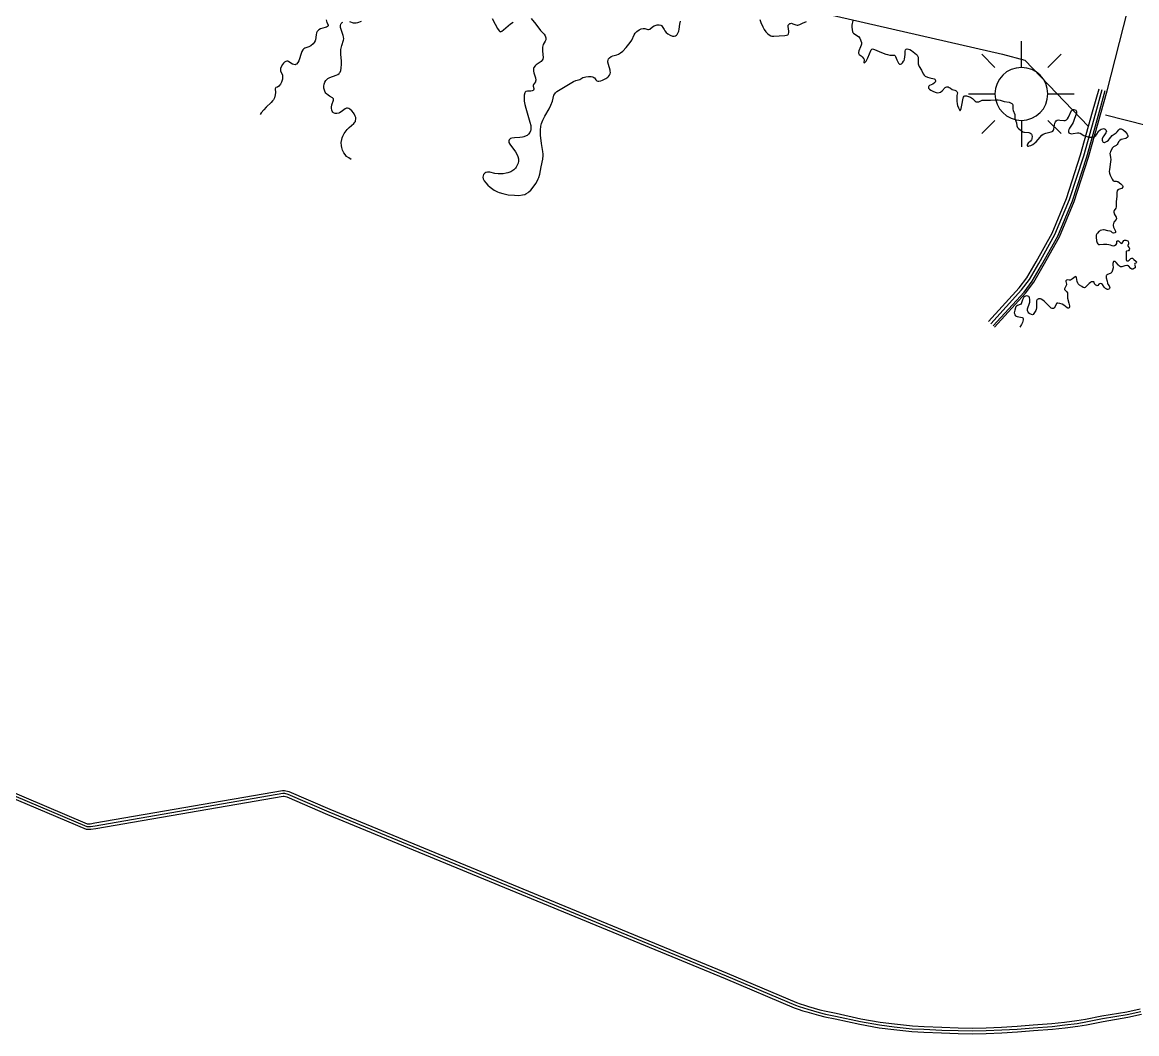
# Model space of a CAD drawing. Header units: metres. Extents: x 585772 to 587013, y 4140825 to 4141582.
# Drawn here: x 586042.76 to 586070.39, y 4140840.73 to 4140865.8 of the extents above; entities that cross this region are included whole.
import ezdxf

# ---------------------------------------------------------------- set-up
doc = ezdxf.new("R2010")
doc.units = ezdxf.units.M
doc.header["$MEASUREMENT"] = 0
for name, color, linetype, lineweight in [('BACK_OF_CURB', 5, 'Continuous', 30), ('BOTTOM_OF_CURB', 3, 'Continuous', 30), ('FOOT_PATH', 2, 'Continuous', 30), ('LIGHT_POLE', 5, 'Continuous', 30), ('PAINT_STRIPE', 4, 'Continuous', 30), ('TOP_OF_CURB', 1, 'Continuous', 30)]:
    doc.layers.add(name, color=color, linetype=linetype, lineweight=lineweight)
for name, color, linetype, lineweight, true_color in [('GUTTER_BOTTOM', 254, 'Continuous', 30, 0xffc7d6), ('PAVED_PARKING', 191, 'Continuous', 30, 0xbaa8ff), ('TREELINE', 80, 'Continuous', 30, 0x36ff17)]:
    doc.layers.add(name, color=color, linetype=linetype, lineweight=lineweight, true_color=true_color)

# ---------------------------------------------------------------- blocks, each defined once
blk = doc.blocks.new('SYM205')
at = {"color": 0, "linetype": 'ByBlock', "lineweight": -2}
for p, q in [((0, 0.25), (0, 0.5)), ((-0.25, 0.25), (-0.375, 0.375)), ((0.25, 0.25), (0.375, 0.375)), ((0.25, 0), (0.5, 0)), ((-0.25, -0.25), (-0.375, -0.375)), ((0, -0.25), (0, -0.5)), ((0.25, -0.25), (0.375, -0.375))]:
    blk.add_line(p, q, dxfattribs=at)
at = {"color": 0, "linetype": 'ByBlock', "lineweight": -2, "flags": 128}
blk.add_lwpolyline([(-0.5, 0), (-0.25, 0, 1), (0.25, 0, 1), (-0.25, 0)], format="xyb", dxfattribs=at)
blk = doc.blocks.new('SYM205_1')
at = {"layer": 'LIGHT_POLE', "xscale": 26.246667, "yscale": 26.246667, "zscale": 26.246667}
blk.add_blockref('SYM205', (0, 0), dxfattribs=at)
blk = doc.blocks.new('SYM003')
at = {"layer": 'LIGHT_POLE', "xscale": 0.5, "yscale": 0.5, "zscale": 0.5}
blk.add_blockref('SYM205_1', (0, 0), dxfattribs=at)

msp = doc.modelspace()

# ---------------------------------------------------------------- linework, layer by layer
at = {"layer": 'BACK_OF_CURB'}
for points in [[(586066.712574, 4140858.386273, -18.408356), (586067.473603, 4140859.219772, -18.430468), (586067.664805, 4140859.47227, -18.434048), (586067.893152, 4140859.866147, -18.438889), (586068.291164, 4140860.574925, -18.454532), (586068.649086, 4140861.435086, -18.47045), (586068.998738, 4140862.518787, -18.502603), (586069.296108, 4140863.581108, -18.560792), (586069.457393, 4140864.157225, -18.624882)], [(586040.162688, 4140847.57294, -18.021893), (586044.344832, 4140845.797555, -18.029), (586044.458629, 4140845.797555, -18.029), (586044.581041, 4140845.817966, -18.03), (586049.227169, 4140846.620351, -18.055), (586049.250135, 4140846.620351, -18.055), (586049.323415, 4140846.603689, -18.056), (586050.330857, 4140846.165872, -18.059435), (586060.184045, 4140842.10055, -18.071664), (586061.900953, 4140841.373065, -18.075), (586061.998367, 4140841.338955, -18.076), (586062.11092, 4140841.301517, -18.075), (586062.212894, 4140841.270602, -18.076), (586062.500818, 4140841.187457, -18.076), (586062.659215, 4140841.149206, -18.077905), (586062.910804, 4140841.098866, -18.083314), (586063.524564, 4140840.964496, -18.092), (586064.005197, 4140840.880464, -18.097), (586064.368672, 4140840.833844, -18.105), (586064.817653, 4140840.782375, -18.111119), (586065.112126, 4140840.773023, -18.113296), (586065.551688, 4140840.749221, -18.11502), (586065.959087, 4140840.739958, -18.11532), (586066.312737, 4140840.730647, -18.119386), (586066.65803, 4140840.739983, -18.126), (586067.047375, 4140840.753895, -18.136), (586067.432975, 4140840.777134, -18.147), (586067.829799, 4140840.809448, -18.156), (586068.302267, 4140840.841887, -18.164), (586068.619198, 4140840.879189, -18.166), (586068.927119, 4140840.91653, -18.171), (586069.144508, 4140840.954353, -18.176), (586069.553965, 4140841.037202, -18.181512), (586070.168242, 4140841.1385, -18.186), (586070.507233, 4140841.213865, -18.187)]]:
    msp.add_polyline3d(points, dxfattribs=at)
at = {"layer": 'BOTTOM_OF_CURB'}
for points in [[(586066.830731, 4140858.27839, -18.546), (586067.596719, 4140859.117319, -18.564), (586067.798295, 4140859.383518, -18.569), (586068.032123, 4140859.786849, -18.578), (586068.435275, 4140860.504779, -18.596261), (586068.799336, 4140861.379694, -18.621513), (586069.15197, 4140862.47264, -18.652976), (586069.450185, 4140863.537975, -18.680707), (586069.611469, 4140864.114091, -18.693)], [(586040.216554, 4140847.702166, -18.171893), (586044.373318, 4140845.937555, -18.179), (586044.447037, 4140845.937555, -18.179), (586044.557615, 4140845.955993, -18.18), (586049.215169, 4140846.760351, -18.205), (586049.265851, 4140846.760351, -18.205), (586049.367214, 4140846.737303, -18.206), (586050.38546, 4140846.294791, -18.209435), (586060.238054, 4140842.229715, -18.221664), (586061.951449, 4140841.503718, -18.225), (586062.043598, 4140841.471452, -18.226), (586062.15333, 4140841.434952, -18.225), (586062.252625, 4140841.404849, -18.226), (586062.536688, 4140841.322819, -18.226), (586062.689392, 4140841.285943, -18.227905), (586062.939511, 4140841.235897, -18.233314), (586063.551602, 4140841.101892, -18.242), (586064.026169, 4140841.018921, -18.247), (586064.38555, 4140840.972826, -18.255), (586064.827865, 4140840.922121, -18.261119), (586065.118134, 4140840.912902, -18.263296), (586065.557065, 4140840.889135, -18.26502), (586065.962521, 4140840.879916, -18.26532), (586066.312687, 4140840.870697, -18.269386), (586066.653638, 4140840.879916, -18.276), (586067.040663, 4140840.893744, -18.286), (586067.423082, 4140840.916792, -18.297), (586067.819322, 4140840.949058, -18.306), (586068.289282, 4140840.981325, -18.314), (586068.602588, 4140841.018201, -18.316), (586068.90668, 4140841.055077, -18.321), (586069.118622, 4140841.091953, -18.326), (586069.528685, 4140841.174924, -18.331512), (586070.14164, 4140841.276004, -18.336), (586070.473376, 4140841.349756, -18.337)]]:
    msp.add_polyline3d(points, dxfattribs=at)
at = {"layer": 'FOOT_PATH'}
msp.add_polyline3d([(585968.897115, 4140888.284513, -18.532487), (585971.124943, 4140889.345755, -18.616), (585975.640939, 4140888.462916, -18.609), (585980.188185, 4140887.422181, -18.614), (585984.310418, 4140885.354576, -18.567), (585988.050227, 4140883.091203, -18.532157), (585990.105988, 4140882.398765, -18.516036), (585995.128522, 4140881.16743, -18.487335), (585997.625551, 4140880.480791, -18.476026), (585999.947436, 4140879.828232, -18.467283), (586003.501191, 4140878.89497, -18.451), (586023.739526, 4140873.645659, -18.405), (586036.712873, 4140870.287881, -18.472), (586040.807258, 4140869.566072, -18.486741), (586045.450897, 4140868.41491, -18.501), (586049.617106, 4140867.542588, -18.516719), (586056.55604, 4140867.47376, -18.541003), (586057.748829, 4140867.157354, -18.542535), (586067.06408, 4140865.017896, -18.552088), (586067.612595, 4140864.862016, -18.552204), (586069.194188, 4140863.217009, -18.540849)], dxfattribs=at)
at = {"layer": 'GUTTER_BOTTOM', "extrusion": (0.1155026804983741, 0.4474006107019116, 0.8868437429114822), "elevation": 1920303.203735, "flags": 128}
msp.add_lwpolyline([(467621.901121, -3685652.984788), (467611.210311, -3685653.15481), (467598.778432, -3685653.161011)], dxfattribs=at)
at = {"layer": 'PAINT_STRIPE', "extrusion": (-0.2463537444259758, -0.9691799794699685, 1.375675785e-06), "elevation": -4157622.44818, "flags": 128}
msp.add_lwpolyline([(-452095.384691, -13.026459), (-452102.839817, -12.993691), (-452110.294944, -12.961459)], dxfattribs=at)
at = {"layer": 'PAVED_PARKING'}
msp.add_polyline3d([(586066.863159, 4140858.248781, -18.556), (586067.630508, 4140859.089201, -18.568), (586067.834931, 4140859.359159, -18.573), (586068.070263, 4140859.765086, -18.581), (586068.474826, 4140860.485527, -18.601), (586068.840572, 4140861.364492, -18.62372), (586069.194025, 4140862.459975, -18.647072), (586069.653755, 4140864.102253, -18.678672), (586070.162656, 4140866.083221, -18.716)], dxfattribs=at)
at = {"layer": 'TOP_OF_CURB'}
for points in [[(586066.771653, 4140858.332331, -18.408421), (586067.535161, 4140859.168545, -18.43106), (586067.73155, 4140859.427894, -18.434048), (586067.962637, 4140859.826498, -18.439146), (586068.363219, 4140860.539852, -18.452878), (586068.724211, 4140861.40739, -18.470292), (586069.075354, 4140862.495713, -18.502663), (586069.373147, 4140863.559541, -18.561154), (586069.534431, 4140864.135658, -18.625851)], [(586040.189621, 4140847.637553, -18.021893), (586044.359075, 4140845.867555, -18.029), (586044.452833, 4140845.867555, -18.029), (586044.569328, 4140845.886979, -18.03), (586049.221169, 4140846.690351, -18.055), (586049.257993, 4140846.690351, -18.055), (586049.345315, 4140846.670496, -18.056), (586050.358159, 4140846.230331, -18.059435), (586060.21105, 4140842.165133, -18.071664), (586061.926201, 4140841.438392, -18.075), (586062.020983, 4140841.405203, -18.076), (586062.132125, 4140841.368235, -18.075), (586062.23276, 4140841.337726, -18.076), (586062.518753, 4140841.255138, -18.076), (586062.674304, 4140841.217574, -18.077905), (586062.925158, 4140841.167381, -18.083314), (586063.538083, 4140841.033194, -18.092), (586064.015683, 4140840.949693, -18.097), (586064.377111, 4140840.903335, -18.105), (586064.822759, 4140840.852248, -18.111119), (586065.11513, 4140840.842963, -18.113296), (586065.554377, 4140840.819178, -18.11502), (586065.960804, 4140840.809937, -18.11532), (586066.312712, 4140840.800672, -18.119386), (586066.655834, 4140840.80995, -18.126), (586067.044019, 4140840.823819, -18.136), (586067.428028, 4140840.846963, -18.147), (586067.82456, 4140840.879253, -18.156), (586068.295774, 4140840.911606, -18.164), (586068.610893, 4140840.948695, -18.166), (586068.916899, 4140840.985803, -18.171), (586069.131565, 4140841.023153, -18.176), (586069.541325, 4140841.106063, -18.181512), (586070.154941, 4140841.207252, -18.186), (586070.490305, 4140841.28181, -18.187)]]:
    msp.add_polyline3d(points, dxfattribs=at)
at = {"layer": 'TREELINE'}
for points in [[(586050.291736, 4140865.867419, -18.456), (586050.313603, 4140865.80307, -18.455), (586050.344511, 4140865.744407, -18.455), (586050.347478, 4140865.726262, -18.455), (586050.344424, 4140865.718402, -18.455), (586050.330343, 4140865.702265, -18.455), (586050.306533, 4140865.686745, -18.455), (586050.274077, 4140865.673246, -18.455), (586050.154017, 4140865.64008, -18.454), (586050.11508, 4140865.619923, -18.454), (586050.08703, 4140865.593795, -18.454), (586050.075743, 4140865.577989, -18.452), (586050.058334, 4140865.540893, -18.452), (586050.04732, 4140865.496565, -18.449), (586050.026963, 4140865.370896, -18.445), (586050.019613, 4140865.347052, -18.445), (586049.998207, 4140865.303912, -18.444), (586049.969277, 4140865.267192, -18.443), (586049.916478, 4140865.224555, -18.442), (586049.862718, 4140865.197621, -18.441), (586049.769939, 4140865.161552, -18.44), (586049.739942, 4140865.143603, -18.44), (586049.715503, 4140865.119361, -18.438), (586049.693412, 4140865.081572, -18.437), (586049.682856, 4140865.055808, -18.436), (586049.619068, 4140864.852596, -18.428), (586049.595964, 4140864.806405, -18.426), (586049.563168, 4140864.77004, -18.424), (586049.537884, 4140864.756601, -18.423), (586049.524439, 4140864.753407, -18.423), (586049.496313, 4140864.754541, -18.423), (586049.462806, 4140864.767727, -18.425), (586049.366382, 4140864.827956, -18.428), (586049.341911, 4140864.836841, -18.428), (586049.317136, 4140864.838668, -18.428), (586049.291097, 4140864.831769, -18.428), (586049.262833, 4140864.814473, -18.426), (586049.235331, 4140864.789253, -18.424), (586049.208346, 4140864.75673, -18.422), (586049.175609, 4140864.699659, -18.418), (586049.163462, 4140864.65969, -18.417), (586049.161453, 4140864.640057, -18.416), (586049.166166, 4140864.602377, -18.415), (586049.20869, 4140864.490074, -18.41), (586049.215983, 4140864.447968, -18.408), (586049.211939, 4140864.396584, -18.405), (586049.2056, 4140864.37008, -18.405), (586049.186405, 4140864.31826, -18.403), (586049.161343, 4140864.271777, -18.401), (586049.121476, 4140864.222923, -18.4), (586049.086887, 4140864.199937, -18.4), (586049.044968, 4140864.184432, -18.399), (586049.034798, 4140864.173513, -18.399), (586049.033313, 4140864.154997, -18.398), (586049.038705, 4140864.067878, -18.395), (586049.032916, 4140864.004234, -18.393), (586049.011782, 4140863.931794, -18.391), (586048.985327, 4140863.881657, -18.389), (586048.967526, 4140863.85672, -18.388), (586048.930563, 4140863.815454, -18.387), (586048.806445, 4140863.696954, -18.384), (586048.748117, 4140863.63538, -18.382), (586048.687117, 4140863.561111, -18.38), (586048.656092, 4140863.51826, -18.379)], [(586055.374814, 4140865.900162, -18.522), (586055.49439, 4140865.761482, -18.519), (586055.6115, 4140865.60439, -18.514), (586055.667359, 4140865.546884, -18.513), (586055.6955, 4140865.511479, -18.512), (586055.721123, 4140865.46689, -18.511), (586055.730961, 4140865.443199, -18.51), (586055.737703, 4140865.419743, -18.509), (586055.74069, 4140865.382903, -18.507), (586055.738567, 4140865.365706, -18.506), (586055.72805, 4140865.333903, -18.505), (586055.674823, 4140865.250944, -18.5), (586055.663546, 4140865.217297, -18.497), (586055.658934, 4140865.18944, -18.496), (586055.65747, 4140865.090092, -18.491), (586055.674716, 4140864.93479, -18.484), (586055.668567, 4140864.891682, -18.482), (586055.652707, 4140864.863766, -18.48), (586055.625424, 4140864.835731, -18.479), (586055.503295, 4140864.748729, -18.475), (586055.475624, 4140864.725901, -18.474), (586055.445051, 4140864.687381, -18.473), (586055.434452, 4140864.656954, -18.472), (586055.432572, 4140864.637683, -18.471), (586055.43635, 4140864.595442, -18.469), (586055.447205, 4140864.550513, -18.467), (586055.487287, 4140864.42478, -18.461), (586055.493956, 4140864.373541, -18.46), (586055.48821, 4140864.343234, -18.458), (586055.481617, 4140864.329103, -18.458), (586055.434977, 4140864.265777, -18.456), (586055.424148, 4140864.242395, -18.455), (586055.424883, 4140864.219328, -18.455), (586055.445738, 4140864.164051, -18.453), (586055.445634, 4140864.143586, -18.452), (586055.435183, 4140864.125146, -18.452), (586055.426388, 4140864.117187, -18.449), (586055.402393, 4140864.104813, -18.449), (586055.370839, 4140864.098532, -18.45), (586055.28724, 4140864.097901, -18.451), (586055.248732, 4140864.086704, -18.451), (586055.228269, 4140864.068504, -18.451), (586055.220205, 4140864.055196, -18.451), (586055.204633, 4140864.000149, -18.45), (586055.200759, 4140863.953728, -18.449), (586055.201459, 4140863.902217, -18.447), (586055.206192, 4140863.847917, -18.445), (586055.218732, 4140863.770416, -18.443), (586055.242534, 4140863.67211, -18.439), (586055.345923, 4140863.331156, -18.429), (586055.365124, 4140863.246953, -18.428), (586055.372015, 4140863.174835, -18.426), (586055.36736, 4140863.131613, -18.425), (586055.361707, 4140863.11099, -18.425), (586055.342865, 4140863.071015, -18.423), (586055.313586, 4140863.033506, -18.423), (586055.274054, 4140863.000814, -18.422), (586055.250512, 4140862.987032, -18.422), (586055.196014, 4140862.966113, -18.421), (586055.16521, 4140862.959434, -18.421), (586055.09875, 4140862.951885, -18.42), (586054.963406, 4140862.943552, -18.419), (586054.898082, 4140862.931747, -18.419), (586054.868367, 4140862.920782, -18.418), (586054.844586, 4140862.906296, -18.417), (586054.827872, 4140862.888032, -18.417), (586054.819352, 4140862.865732, -18.416), (586054.82016, 4140862.83914, -18.415), (586054.824414, 4140862.824154, -18.415), (586054.847324, 4140862.78007, -18.414), (586054.988903, 4140862.592869, -18.409), (586055.024225, 4140862.535343, -18.408), (586055.048802, 4140862.477116, -18.408), (586055.061069, 4140862.42067, -18.407), (586055.061798, 4140862.365334, -18.406), (586055.051764, 4140862.310437, -18.405), (586055.033996, 4140862.261221, -18.403), (586055.007649, 4140862.213548, -18.401), (586054.991105, 4140862.190831, -18.4), (586054.95097, 4140862.148721, -18.397), (586054.901033, 4140862.112483, -18.395), (586054.872236, 4140862.097107, -18.394), (586054.799771, 4140862.070338, -18.391), (586054.760419, 4140862.060681, -18.39), (586054.678992, 4140862.048436, -18.387), (586054.638323, 4140862.045692, -18.386), (586054.560593, 4140862.046576, -18.383), (586054.472763, 4140862.059436, -18.381), (586054.349005, 4140862.091245, -18.379), (586054.295236, 4140862.092402, -18.378), (586054.253303, 4140862.079176, -18.376), (586054.227737, 4140862.0632, -18.375), (586054.197633, 4140862.0291, -18.373), (586054.185782, 4140861.999962, -18.371), (586054.182682, 4140861.965983, -18.37), (586054.190197, 4140861.927404, -18.368), (586054.213952, 4140861.877258, -18.368), (586054.252146, 4140861.82368, -18.367), (586054.302231, 4140861.769171, -18.367), (586054.361658, 4140861.716231, -18.367), (586054.46274, 4140861.64523, -18.368), (586054.54166, 4140861.603735, -18.369), (586054.585385, 4140861.585426, -18.37), (586054.673261, 4140861.556836, -18.372), (586054.803121, 4140861.530234, -18.374), (586054.964216, 4140861.51463, -18.378), (586055.071021, 4140861.513098, -18.38), (586055.165233, 4140861.523573, -18.383), (586055.221043, 4140861.539203, -18.385), (586055.246849, 4140861.550057, -18.386), (586055.299352, 4140861.581631, -18.387), (586055.323322, 4140861.600688, -18.388), (586055.367322, 4140861.643649, -18.39), (586055.425334, 4140861.715122, -18.393), (586055.492122, 4140861.811397, -18.395), (586055.53389, 4140861.883937, -18.397), (586055.551459, 4140861.921485, -18.399), (586055.566512, 4140861.960443, -18.4), (586055.589378, 4140862.043405, -18.402), (586055.624133, 4140862.223968, -18.406), (586055.664174, 4140862.410225, -18.409), (586055.674895, 4140862.498473, -18.41), (586055.675311, 4140862.534327, -18.411), (586055.669495, 4140862.603346, -18.412), (586055.634144, 4140862.803303, -18.415), (586055.610414, 4140863.009053, -18.418), (586055.605365, 4140863.128474, -18.421), (586055.615984, 4140863.226889, -18.423), (586055.634862, 4140863.298812, -18.423), (586055.668187, 4140863.381527, -18.423), (586055.716015, 4140863.474617, -18.423), (586055.822273, 4140863.662286, -18.424), (586055.865931, 4140863.748089, -18.425), (586055.903135, 4140863.847515, -18.427), (586055.942889, 4140863.994145, -18.428), (586055.96298, 4140864.034112, -18.428), (586055.977498, 4140864.053464, -18.428), (586056.012435, 4140864.087341, -18.43), (586056.053273, 4140864.116576, -18.433), (586056.426288, 4140864.335289, -18.452), (586056.482301, 4140864.359643, -18.455), (586056.583709, 4140864.388919, -18.46), (586056.661622, 4140864.432188, -18.465), (586056.70332, 4140864.44763, -18.468), (586056.732729, 4140864.453883, -18.469), (586056.797844, 4140864.459842, -18.471), (586056.860569, 4140864.457734, -18.473), (586056.903498, 4140864.449909, -18.473), (586056.928846, 4140864.43944, -18.473), (586056.946529, 4140864.426366, -18.473), (586056.984154, 4140864.37859, -18.471), (586057.005843, 4140864.356999, -18.471), (586057.028999, 4140864.344941, -18.471), (586057.053433, 4140864.34147, -18.471), (586057.103543, 4140864.350278, -18.473), (586057.148733, 4140864.367156, -18.476), (586057.226983, 4140864.407492, -18.481), (586057.274906, 4140864.440993, -18.484), (586057.294655, 4140864.458834, -18.485), (586057.319917, 4140864.490927, -18.487), (586057.334469, 4140864.523987, -18.488), (586057.340202, 4140864.557971, -18.49), (586057.339005, 4140864.592837, -18.491), (586057.334299, 4140864.621334, -18.492), (586057.293452, 4140864.758869, -18.497), (586057.281159, 4140864.815355, -18.499), (586057.27992, 4140864.851139, -18.5), (586057.282285, 4140864.868059, -18.5), (586057.294393, 4140864.899288, -18.501), (586057.316262, 4140864.926478, -18.502), (586057.363581, 4140864.958833, -18.504), (586057.40217, 4140864.974232, -18.505), (586057.501454, 4140865.000019, -18.507), (586057.546355, 4140865.017253, -18.509), (586057.594354, 4140865.044595, -18.511), (586057.651464, 4140865.090343, -18.513), (586057.735779, 4140865.1766, -18.518), (586057.834013, 4140865.299447, -18.524), (586057.871758, 4140865.359022, -18.526), (586057.931435, 4140865.49368, -18.53), (586057.957219, 4140865.534895, -18.531), (586058.000339, 4140865.579734, -18.533), (586058.051889, 4140865.615882, -18.535), (586058.104916, 4140865.639498, -18.537), (586058.154775, 4140865.649466, -18.539), (586058.199128, 4140865.647386, -18.541), (586058.269519, 4140865.625113, -18.544), (586058.289643, 4140865.624425, -18.545), (586058.315726, 4140865.637102, -18.546), (586058.38165, 4140865.689253, -18.55), (586058.425509, 4140865.715763, -18.552), (586058.475855, 4140865.733909, -18.555), (586058.50225, 4140865.738584, -18.556), (586058.552782, 4140865.739201, -18.558), (586058.591114, 4140865.729794, -18.56), (586058.605165, 4140865.72253, -18.56), (586058.627979, 4140865.70296, -18.561), (586058.645317, 4140865.677414, -18.562), (586058.671679, 4140865.622468, -18.563), (586058.691254, 4140865.591122, -18.564), (586058.723332, 4140865.555391, -18.565), (586058.769408, 4140865.517753, -18.567), (586058.820262, 4140865.485791, -18.569), (586058.879632, 4140865.461157, -18.572), (586058.910914, 4140865.456801, -18.573), (586058.925487, 4140865.457801, -18.574), (586058.952784, 4140865.466523, -18.575), (586058.979694, 4140865.486294, -18.576), (586058.992996, 4140865.50101, -18.576), (586059.016639, 4140865.537413, -18.576), (586059.035235, 4140865.580652, -18.575), (586059.04832, 4140865.631904, -18.574), (586059.062979, 4140865.754072, -18.573), (586059.075752, 4140865.829577, -18.571)], [(586054.414356, 4140865.894658, -18.506), (586054.481688, 4140865.758711, -18.505), (586054.543768, 4140865.649374, -18.506), (586054.579967, 4140865.595437, -18.506), (586054.597021, 4140865.577329, -18.506), (586054.604794, 4140865.572319, -18.506), (586054.620283, 4140865.569672, -18.505), (586054.647733, 4140865.581981, -18.506), (586054.693421, 4140865.616811, -18.507), (586054.80574, 4140865.714671, -18.51), (586054.86732, 4140865.763814, -18.512), (586054.933941, 4140865.805367, -18.514)], [(586061.044424, 4140865.870296, -18.549), (586061.073547, 4140865.797364, -18.544), (586061.122337, 4140865.688967, -18.54), (586061.157462, 4140865.623285, -18.537), (586061.196569, 4140865.565371, -18.535), (586061.234281, 4140865.523572, -18.534), (586061.275659, 4140865.490773, -18.533), (586061.320204, 4140865.46873, -18.533), (586061.343507, 4140865.462291, -18.533), (586061.391892, 4140865.458494, -18.533), (586061.521355, 4140865.472599, -18.536), (586061.664193, 4140865.476328, -18.539), (586061.709572, 4140865.48227, -18.54), (586061.736176, 4140865.493185, -18.54), (586061.746023, 4140865.500626, -18.541), (586061.759627, 4140865.51928, -18.542), (586061.76681, 4140865.547863, -18.543), (586061.765713, 4140865.587561, -18.544), (586061.746889, 4140865.69954, -18.545), (586061.751618, 4140865.730746, -18.545), (586061.771816, 4140865.760454, -18.546), (586061.793192, 4140865.773887, -18.547), (586061.805858, 4140865.777825, -18.547), (586061.834494, 4140865.778701, -18.548), (586061.86663, 4140865.769695, -18.548), (586061.936613, 4140865.741769, -18.549), (586061.972024, 4140865.73478, -18.549), (586061.989338, 4140865.735428, -18.549), (586062.039894, 4140865.751082, -18.55), (586062.106419, 4140865.784527, -18.551), (586062.201566, 4140865.825307, -18.552)], [(586050.918387, 4140862.404954, -18.264), (586050.854449, 4140862.44175, -18.259), (586050.802781, 4140862.481292, -18.255), (586050.761937, 4140862.523187, -18.254), (586050.730468, 4140862.567042, -18.253), (586050.697674, 4140862.635644, -18.254), (586050.67944, 4140862.699647, -18.257), (586050.67268, 4140862.740543, -18.259), (586050.670008, 4140862.822238, -18.265), (586050.681571, 4140862.902068, -18.273), (586050.692605, 4140862.940631, -18.277), (586050.707034, 4140862.977974, -18.282), (586050.744669, 4140863.048529, -18.293), (586050.767079, 4140863.081549, -18.298), (586050.817098, 4140863.142597, -18.309), (586050.867898, 4140863.193259, -18.32), (586050.978189, 4140863.292415, -18.335707), (586051.008543, 4140863.32886, -18.339), (586051.01891, 4140863.347172, -18.343), (586051.02606, 4140863.365649, -18.346), (586051.03167, 4140863.403173, -18.351), (586051.027285, 4140863.441579, -18.356), (586051.014815, 4140863.481015, -18.36), (586050.988596, 4140863.53458, -18.365), (586050.972187, 4140863.560621, -18.367), (586050.934404, 4140863.608173, -18.37), (586050.884867, 4140863.650583, -18.372), (586050.855276, 4140863.665989, -18.371), (586050.825531, 4140863.673546, -18.369), (586050.79625, 4140863.672117, -18.366), (586050.766287, 4140863.659636, -18.361), (586050.669574, 4140863.580501, -18.338), (586050.628509, 4140863.558265, -18.33), (586050.60499, 4140863.550582, -18.326), (586050.557664, 4140863.543283, -18.32), (586050.514343, 4140863.545643, -18.318), (586050.480134, 4140863.556353, -18.318), (586050.456519, 4140863.574317, -18.32), (586050.441352, 4140863.598646, -18.321), (586050.432328, 4140863.628463, -18.324), (586050.427035, 4140863.677554, -18.33), (586050.427869, 4140863.704358, -18.333), (586050.437816, 4140863.760226, -18.34), (586050.477764, 4140863.871354, -18.355), (586050.48015, 4140863.885714, -18.357), (586050.476653, 4140863.909074, -18.359), (586050.471263, 4140863.918456, -18.359), (586050.454848, 4140863.93379, -18.359), (586050.37915, 4140863.970782, -18.358), (586050.340604, 4140863.993948, -18.36), (586050.303162, 4140864.027905, -18.362), (586050.286134, 4140864.048836, -18.364), (586050.270988, 4140864.072102, -18.367), (586050.249943, 4140864.120082, -18.372), (586050.239962, 4140864.169043, -18.377), (586050.23965, 4140864.222709, -18.383), (586050.248011, 4140864.273196, -18.387), (586050.262506, 4140864.317484, -18.39), (586050.285048, 4140864.359714, -18.392), (586050.316887, 4140864.396944, -18.396), (586050.336684, 4140864.412764, -18.397), (586050.383746, 4140864.438034, -18.4), (586050.540515, 4140864.491194, -18.406), (586050.581796, 4140864.512273, -18.407), (586050.614404, 4140864.538645, -18.409), (586050.627686, 4140864.554184, -18.41), (586050.639075, 4140864.571487, -18.411), (586050.656542, 4140864.611977, -18.413), (586050.668684, 4140864.668355, -18.416), (586050.674176, 4140864.768288, -18.421), (586050.671438, 4140864.840993, -18.423), (586050.658023, 4140865.012842, -18.428), (586050.657326, 4140865.092753, -18.43), (586050.660575, 4140865.129681, -18.431), (586050.666066, 4140865.164386, -18.432), (586050.681775, 4140865.22713, -18.434), (586050.727214, 4140865.358336, -18.44), (586050.732041, 4140865.397917, -18.441), (586050.726511, 4140865.447784, -18.443), (586050.718998, 4140865.477874, -18.444), (586050.650334, 4140865.678804, -18.447), (586050.646608, 4140865.727634, -18.448), (586050.654974, 4140865.757056, -18.448), (586050.664319, 4140865.772517, -18.448), (586050.692086, 4140865.799946, -18.447), (586050.709754, 4140865.811271, -18.448)], [(586050.869965, 4140865.820795, -18.454), (586050.967765, 4140865.79362, -18.455), (586051.014215, 4140865.788986, -18.457), (586051.036619, 4140865.790438, -18.458), (586051.080472, 4140865.799409, -18.458), (586051.168473, 4140865.832349, -18.46)], [(586063.354046, 4140865.850408, -18.56), (586063.325375, 4140865.735676, -18.559), (586063.32597, 4140865.68622, -18.559), (586063.342188, 4140865.571914, -18.557), (586063.349173, 4140865.554821, -18.557), (586063.366206, 4140865.536401, -18.557), (586063.454408, 4140865.478626, -18.557), (586063.491157, 4140865.448244, -18.558), (586063.522487, 4140865.412096, -18.558), (586063.545387, 4140865.370269, -18.558), (586063.553451, 4140865.348172, -18.558), (586063.562805, 4140865.304086, -18.559), (586063.563042, 4140865.262037, -18.559), (586063.559612, 4140865.240905, -18.559), (586063.545334, 4140865.195629, -18.558), (586063.500665, 4140865.094808, -18.555), (586063.490591, 4140865.059084, -18.554), (586063.490805, 4140865.036234, -18.553), (586063.497351, 4140865.018526, -18.554), (586063.508599, 4140865.004708, -18.554), (586063.555591, 4140864.971894, -18.555), (586063.58496, 4140864.947184, -18.556), (586063.624117, 4140864.899491, -18.557), (586063.631794, 4140864.884597, -18.557), (586063.635909, 4140864.863965, -18.556), (586063.623963, 4140864.819712, -18.556), (586063.627024, 4140864.805483, -18.556), (586063.63554, 4140864.803244, -18.557), (586063.648107, 4140864.807865, -18.556), (586063.664216, 4140864.820889, -18.556), (586063.682864, 4140864.844262, -18.555), (586063.72573, 4140864.926095, -18.556417), (586063.806507, 4140865.119888, -18.564282), (586063.826043, 4140865.142243, -18.567), (586063.84292, 4140865.14506, -18.568), (586063.888555, 4140865.130339, -18.567), (586064.058861, 4140865.053901, -18.564), (586064.173917, 4140865.012277, -18.562), (586064.210295, 4140865.002236, -18.561), (586064.266292, 4140864.99242, -18.559), (586064.361056, 4140864.992514, -18.559), (586064.381797, 4140864.986828, -18.558), (586064.398399, 4140864.973563, -18.557), (586064.410175, 4140864.956221, -18.555), (586064.438608, 4140864.874738, -18.548), (586064.47511, 4140864.80396, -18.543), (586064.486195, 4140864.788226, -18.542), (586064.506576, 4140864.768237, -18.539), (586064.515654, 4140864.763746, -18.541), (586064.533482, 4140864.762557, -18.54), (586064.560459, 4140864.77614, -18.542), (586064.58652, 4140864.800922, -18.544), (586064.61069, 4140864.837579, -18.549), (586064.620936, 4140864.860844, -18.551), (586064.629433, 4140864.887441, -18.553), (586064.641031, 4140864.946807, -18.559), (586064.645575, 4140865.006948, -18.563), (586064.646074, 4140865.085133, -18.565), (586064.656327, 4140865.118095, -18.566), (586064.675103, 4140865.134488, -18.567), (586064.701652, 4140865.142445, -18.568), (586064.732779, 4140865.141215, -18.569), (586064.768023, 4140865.128808, -18.568), (586064.804832, 4140865.10549, -18.568), (586064.931915, 4140865.005438, -18.569), (586064.946552, 4140864.991964, -18.568), (586064.95892, 4140864.974644, -18.568), (586064.969913, 4140864.936585, -18.566), (586064.969032, 4140864.821779, -18.561), (586064.973945, 4140864.773003, -18.559), (586064.980043, 4140864.750539, -18.559), (586064.998218, 4140864.709948, -18.558), (586065.056381, 4140864.618334, -18.558), (586065.098111, 4140864.524497, -18.558), (586065.116253, 4140864.496488, -18.557), (586065.144751, 4140864.471247, -18.558), (586065.205713, 4140864.440559, -18.561), (586065.256852, 4140864.4252, -18.563), (586065.369039, 4140864.404516, -18.571), (586065.383848, 4140864.396986, -18.572), (586065.394935, 4140864.38158, -18.574), (586065.399975, 4140864.362477, -18.574), (586065.399919, 4140864.342869, -18.573), (586065.391463, 4140864.321245, -18.572), (586065.375917, 4140864.301375, -18.57), (586065.335018, 4140864.271946, -18.566), (586065.25574, 4140864.236891, -18.559), (586065.234705, 4140864.220371, -18.557), (586065.224962, 4140864.202003, -18.555), (586065.224009, 4140864.191972, -18.555), (586065.230722, 4140864.170804, -18.555), (586065.238702, 4140864.159903, -18.555), (586065.251978, 4140864.147126, -18.555), (586065.288036, 4140864.122145, -18.558), (586065.351145, 4140864.089092, -18.562), (586065.416977, 4140864.062729, -18.567), (586065.455525, 4140864.056376, -18.571), (586065.492583, 4140864.060815, -18.573), (586065.527928, 4140864.07597, -18.577), (586065.564614, 4140864.10497, -18.582), (586065.63762, 4140864.184141, -18.591), (586065.657886, 4140864.198184, -18.594), (586065.680174, 4140864.204748, -18.596), (586065.711002, 4140864.202193, -18.599), (586065.74228, 4140864.190844, -18.601), (586065.771557, 4140864.171876, -18.603), (586065.815724, 4140864.134984, -18.606), (586065.883772, 4140864.119529, -18.611), (586065.909684, 4140864.106132, -18.611), (586065.931475, 4140864.08504, -18.608), (586065.938503, 4140864.07304, -18.608), (586065.94265, 4140864.053458, -18.607), (586065.931948, 4140863.993631, -18.603), (586065.927664, 4140863.949846, -18.601), (586065.930468, 4140863.849969, -18.597), (586065.939201, 4140863.779024, -18.598), (586065.94685, 4140863.743597, -18.597), (586065.968777, 4140863.680285, -18.602), (586065.992096, 4140863.63546, -18.602), (586066.004365, 4140863.620767, -18.603), (586066.011413, 4140863.619481, -18.603), (586066.018225, 4140863.626044, -18.603), (586066.034295, 4140863.669305, -18.604), (586066.053094, 4140863.747014, -18.606), (586066.0863, 4140863.92357, -18.617), (586066.094271, 4140863.951487, -18.618), (586066.108315, 4140863.971973, -18.618), (586066.125499, 4140863.979592, -18.618), (586066.173429, 4140863.978587, -18.618), (586066.220907, 4140863.967391, -18.617), (586066.246038, 4140863.957375, -18.616), (586066.270517, 4140863.944074, -18.615), (586066.314867, 4140863.911422, -18.614), (586066.381147, 4140863.849064, -18.61), (586066.407948, 4140863.83562, -18.609), (586066.423639, 4140863.832053, -18.609), (586066.458302, 4140863.832282, -18.609), (586066.476684, 4140863.836497, -18.609), (586066.561231, 4140863.870323, -18.61), (586066.602448, 4140863.877212, -18.61), (586066.763676, 4140863.872543, -18.607), (586066.90652, 4140863.881701, -18.604), (586066.958599, 4140863.882099, -18.603), (586067.004533, 4140863.876448, -18.602), (586067.104625, 4140863.842131, -18.598), (586067.231427, 4140863.822424, -18.593), (586067.260628, 4140863.811291, -18.592), (586067.293154, 4140863.790201, -18.59), (586067.31033, 4140863.773134, -18.589), (586067.321, 4140863.751696, -18.588), (586067.322403, 4140863.725726, -18.587), (586067.317416, 4140863.666672, -18.583), (586067.319521, 4140863.648849, -18.583), (586067.329839, 4140863.614176, -18.58), (586067.365926, 4140863.521528, -18.575), (586067.369126, 4140863.502, -18.574), (586067.37143, 4140863.418, -18.57), (586067.405732, 4140863.311719, -18.564), (586067.421168, 4140863.233543, -18.56), (586067.434403, 4140863.199804, -18.558), (586067.456978, 4140863.173151, -18.556), (586067.562644, 4140863.091528, -18.549), (586067.588509, 4140863.081487, -18.547), (586067.607317, 4140863.07843, -18.547), (586067.711383, 4140863.074316, -18.543), (586067.739798, 4140863.066681, -18.542), (586067.765941, 4140863.047527, -18.54), (586067.778549, 4140863.031427, -18.539), (586067.788752, 4140863.011546, -18.537), (586067.795575, 4140862.967402, -18.535), (586067.792516, 4140862.928221, -18.533), (586067.787871, 4140862.908434, -18.532), (586067.780757, 4140862.889925, -18.531), (586067.759331, 4140862.85912, -18.53), (586067.69618, 4140862.805472, -18.529), (586067.67937, 4140862.785882, -18.529), (586067.672567, 4140862.768382, -18.528), (586067.672274, 4140862.75518, -18.528), (586067.677215, 4140862.743698, -18.527), (586067.688704, 4140862.736145, -18.526), (586067.708056, 4140862.73473, -18.525), (586067.725049, 4140862.737915, -18.525), (586067.766741, 4140862.752806, -18.524), (586067.812589, 4140862.776012, -18.523), (586067.855249, 4140862.803876, -18.523), (586067.893894, 4140862.837975, -18.524), (586067.946381, 4140862.900938, -18.526), (586068.040917, 4140863.004328, -18.528), (586068.070792, 4140863.02745, -18.529), (586068.138103, 4140863.056031, -18.528), (586068.266823, 4140863.085063, -18.528), (586068.296319, 4140863.097365, -18.528), (586068.307897, 4140863.106333, -18.528), (586068.325181, 4140863.129762, -18.529), (586068.336151, 4140863.158995, -18.531), (586068.350564, 4140863.255314, -18.536), (586068.360559, 4140863.300757, -18.538), (586068.374171, 4140863.334064, -18.538), (586068.39333, 4140863.360712, -18.539), (586068.418385, 4140863.377093, -18.54), (586068.448568, 4140863.382979, -18.539), (586068.481994, 4140863.381523, -18.539), (586068.58189, 4140863.367977, -18.537), (586068.617175, 4140863.373513, -18.538), (586068.646832, 4140863.388869, -18.538), (586068.673929, 4140863.41464, -18.539), (586068.700526, 4140863.455315, -18.541), (586068.772522, 4140863.614364, -18.547), (586068.794869, 4140863.637106, -18.548), (586068.815546, 4140863.643198, -18.549), (586068.828042, 4140863.642942, -18.549), (586068.853537, 4140863.636095, -18.548), (586068.876058, 4140863.622206, -18.548), (586068.884838, 4140863.613147, -18.547), (586068.895665, 4140863.591769, -18.546), (586068.897096, 4140863.553823, -18.544), (586068.890213, 4140863.52633, -18.543), (586068.845671, 4140863.421842, -18.542015), (586068.814573, 4140863.319296, -18.543553), (586068.792339, 4140863.279101, -18.541268), (586068.719981, 4140863.183414, -18.529), (586068.703681, 4140863.149827, -18.524595), (586068.695657, 4140863.117423, -18.51985), (586068.69666, 4140863.088638, -18.518), (586068.706447, 4140863.067078, -18.516), (586068.723371, 4140863.052803, -18.518), (586068.74735, 4140863.044458, -18.522), (586068.777904, 4140863.042283, -18.527), (586068.8145, 4140863.046423, -18.533), (586068.91782, 4140863.065985, -18.55), (586068.955747, 4140863.066121, -18.556), (586068.988077, 4140863.056657, -18.563), (586069.075806, 4140862.999792, -18.579), (586069.12396, 4140862.978422, -18.589), (586069.203925, 4140862.959118, -18.604), (586069.251756, 4140862.954656, -18.613), (586069.29201, 4140862.956442, -18.62), (586069.328036, 4140862.965683, -18.626), (586069.344341, 4140862.973658, -18.629), (586069.373325, 4140862.997288, -18.633), (586069.39803, 4140863.029044, -18.634669), (586069.440078, 4140863.095316, -18.634), (586069.454039, 4140863.113358, -18.636), (586069.48212, 4140863.139533, -18.639), (586069.510987, 4140863.156268, -18.643), (586069.540969, 4140863.166807, -18.645), (586069.57095, 4140863.169282, -18.646), (586069.58548, 4140863.166512, -18.648), (586069.608007, 4140863.155319, -18.651501), (586069.625926, 4140863.137753, -18.652), (586069.636166, 4140863.116316, -18.655), (586069.637584, 4140863.104927, -18.657), (586069.63415, 4140863.082319, -18.658), (586069.62534, 4140863.061931, -18.658), (586069.570789, 4140862.990025, -18.649), (586069.551177, 4140862.954686, -18.646), (586069.536344, 4140862.915164, -18.646), (586069.532316, 4140862.881493, -18.647), (586069.537323, 4140862.856314, -18.649), (586069.549733, 4140862.837112, -18.651), (586069.558557, 4140862.830519, -18.652), (586069.581128, 4140862.824876, -18.657), (586069.594698, 4140862.826334, -18.659277), (586069.624956, 4140862.836991, -18.667674), (586069.656895, 4140862.855751, -18.674204), (586069.687538, 4140862.879949, -18.676), (586069.717935, 4140862.911556, -18.677), (586069.784896, 4140862.997231, -18.679), (586069.802631, 4140863.012678, -18.679), (586069.876028, 4140863.062792, -18.681), (586069.90383, 4140863.09084, -18.681), (586069.944002, 4140863.142358, -18.682), (586069.962663, 4140863.157368, -18.682), (586069.973013, 4140863.16148, -18.682), (586069.984567, 4140863.163182, -18.681), (586070.007293, 4140863.160166, -18.681), (586070.050075, 4140863.138782, -18.68), (586070.102569, 4140863.093362, -18.679), (586070.149788, 4140863.034791, -18.677), (586070.160176, 4140863.015926, -18.676), (586070.168729, 4140862.987168, -18.675), (586070.166284, 4140862.963356, -18.675), (586070.15413, 4140862.944669, -18.674), (586070.131544, 4140862.930333, -18.674), (586070.116117, 4140862.924736, -18.674), (586070.042677, 4140862.906828, -18.675), (586070.0057, 4140862.894592, -18.675), (586069.973332, 4140862.877917, -18.675), (586069.959942, 4140862.867702, -18.675), (586069.940645, 4140862.843187, -18.675), (586069.922608, 4140862.800803, -18.673), (586069.906234, 4140862.774681, -18.673), (586069.87946, 4140862.753681, -18.673), (586069.816126, 4140862.714754, -18.672), (586069.792398, 4140862.689747, -18.672), (586069.741682, 4140862.599675, -18.669), (586069.7291, 4140862.566514, -18.667), (586069.726354, 4140862.548947, -18.667), (586069.729205, 4140862.511033, -18.665), (586069.741345, 4140862.452926, -18.664), (586069.744873, 4140862.406484, -18.662), (586069.740001, 4140862.347605, -18.66), (586069.713209, 4140862.154422, -18.655), (586069.71032, 4140862.108077, -18.653), (586069.714915, 4140862.067498, -18.652), (586069.73233, 4140862.016406, -18.65), (586069.779739, 4140861.916115, -18.647), (586069.806751, 4140861.876408, -18.646), (586069.830998, 4140861.86379, -18.646), (586069.882459, 4140861.865708, -18.646), (586069.90889, 4140861.860442, -18.646), (586069.922414, 4140861.854049, -18.646), (586069.997325, 4140861.800728, -18.644), (586070.024386, 4140861.777173, -18.644), (586070.040996, 4140861.754451, -18.643), (586070.046594, 4140861.733726, -18.643), (586070.043172, 4140861.71419, -18.642), (586070.038128, 4140861.705256, -18.642), (586070.018038, 4140861.68698, -18.641), (586069.99115, 4140861.673811, -18.64), (586069.934248, 4140861.658807, -18.64), (586069.917448, 4140861.647121, -18.639), (586069.904862, 4140861.626016, -18.639), (586069.894141, 4140861.584601, -18.638), (586069.894774, 4140861.49317, -18.635), (586069.882639, 4140861.354877, -18.631), (586069.880137, 4140861.228337, -18.628), (586069.867713, 4140861.19434, -18.627), (586069.830996, 4140861.142535, -18.625), (586069.822767, 4140861.115481, -18.625), (586069.821812, 4140861.100673, -18.624), (586069.827486, 4140861.06951, -18.624), (586069.834403, 4140861.053599, -18.623), (586069.882743, 4140860.972394, -18.622), (586069.887003, 4140860.939268, -18.621), (586069.876197, 4140860.913949, -18.62), (586069.825292, 4140860.852924, -18.619), (586069.810984, 4140860.819214, -18.618), (586069.805412, 4140860.782385, -18.617), (586069.806129, 4140860.763802, -18.616), (586069.814241, 4140860.727851, -18.616), (586069.861994, 4140860.627134, -18.614), (586069.866542, 4140860.614533, -18.614), (586069.867027, 4140860.599955, -18.613), (586069.859675, 4140860.59021, -18.613), (586069.845517, 4140860.582705, -18.613), (586069.814774, 4140860.57926, -18.613), (586069.790622, 4140860.588993, -18.613), (586069.753265, 4140860.615598, -18.613), (586069.72993, 4140860.627628, -18.613), (586069.670208, 4140860.63417, -18.613), (586069.582557, 4140860.656076, -18.612), (586069.562281, 4140860.657704, -18.612), (586069.525603, 4140860.654058, -18.611), (586069.486314, 4140860.640269, -18.611), (586069.46676, 4140860.628728, -18.611), (586069.447873, 4140860.61388, -18.61), (586069.414521, 4140860.577952, -18.609), (586069.401321, 4140860.559079, -18.609), (586069.385651, 4140860.527357, -18.608), (586069.380584, 4140860.502746, -18.607), (586069.380929, 4140860.479745, -18.607), (586069.393328, 4140860.38902, -18.606), (586069.407652, 4140860.340541, -18.605), (586069.422584, 4140860.315118, -18.605), (586069.432026, 4140860.306095, -18.605), (586069.442647, 4140860.299622, -18.605), (586069.466529, 4140860.293567, -18.605), (586069.564183, 4140860.307654, -18.606), (586069.647408, 4140860.307359, -18.606), (586069.699052, 4140860.299752, -18.607), (586069.7295, 4140860.289188, -18.607), (586069.771607, 4140860.268288, -18.606), (586069.805855, 4140860.264044, -18.606), (586069.841967, 4140860.272093, -18.607), (586069.878493, 4140860.296064, -18.608), (586069.893165, 4140860.317313, -18.608), (586069.897708, 4140860.33976, -18.609), (586069.897993, 4140860.36941, -18.609), (586069.900436, 4140860.378424, -18.609), (586069.910643, 4140860.389043, -18.61), (586069.923329, 4140860.38972, -18.61), (586069.936476, 4140860.383259, -18.609), (586069.997289, 4140860.328965, -18.609), (586070.010465, 4140860.321988, -18.609), (586070.016155, 4140860.32206, -18.609), (586070.027797, 4140860.329715, -18.609), (586070.071253, 4140860.393547, -18.61), (586070.087521, 4140860.406694, -18.611), (586070.119594, 4140860.404604, -18.611), (586070.145838, 4140860.395242, -18.611), (586070.167353, 4140860.382901, -18.611), (586070.178973, 4140860.369218, -18.611), (586070.186814, 4140860.339439, -18.61), (586070.18313, 4140860.312192, -18.61), (586070.169323, 4140860.274197, -18.609), (586070.169542, 4140860.263276, -18.609), (586070.17924, 4140860.243146, -18.609), (586070.202724, 4140860.212739, -18.608), (586070.208014, 4140860.197861, -18.608), (586070.207651, 4140860.1892, -18.608), (586070.198277, 4140860.162374, -18.607), (586070.18534, 4140860.141995, -18.607), (586070.174662, 4140860.135519, -18.606), (586070.133666, 4140860.129693, -18.606), (586070.125486, 4140860.119973, -18.606), (586070.129462, 4140860.030446, -18.604), (586070.127121, 4140859.942641, -18.603), (586070.129224, 4140859.91372, -18.602), (586070.135353, 4140859.901025, -18.602), (586070.148494, 4140859.892782, -18.602), (586070.168732, 4140859.89118, -18.602), (586070.17949, 4140859.893719, -18.602), (586070.198928, 4140859.90623, -18.602), (586070.223436, 4140859.934816, -18.603), (586070.24132, 4140859.94928, -18.603), (586070.269198, 4140859.957414, -18.603), (586070.283533, 4140859.957078, -18.604), (586070.291985, 4140859.952569, -18.604), (586070.315237, 4140859.924202, -18.603), (586070.367368, 4140859.88601, -18.603), (586070.380038, 4140859.868446, -18.602), (586070.380452, 4140859.859523, -18.602), (586070.373435, 4140859.841734, -18.602), (586070.367019, 4140859.834787, -18.602), (586070.343732, 4140859.821061, -18.602), (586070.338316, 4140859.808749, -18.601), (586070.339114, 4140859.790326, -18.601), (586070.35049, 4140859.734982, -18.6), (586070.347948, 4140859.720732, -18.6), (586070.337178, 4140859.706152, -18.599), (586070.311385, 4140859.688662, -18.599), (586070.290223, 4140859.682738, -18.599), (586070.269229, 4140859.685477, -18.599), (586070.240634, 4140859.702494, -18.598), (586070.184079, 4140859.763866, -18.599), (586070.161497, 4140859.775079, -18.598), (586070.147641, 4140859.776621, -18.598), (586070.098889, 4140859.768348, -18.598), (586070.022216, 4140859.743773, -18.597), (586069.990536, 4140859.743014, -18.597), (586069.965277, 4140859.755184, -18.597), (586069.934786, 4140859.781923, -18.597), (586069.876617, 4140859.852915, -18.599), (586069.857042, 4140859.871597, -18.599), (586069.8383, 4140859.878115, -18.599), (586069.812718, 4140859.872273, -18.599), (586069.801978, 4140859.852897, -18.598), (586069.79823, 4140859.827836, -18.598), (586069.798203, 4140859.799687, -18.598), (586069.806352, 4140859.719285, -18.596), (586069.789873, 4140859.658351, -18.594), (586069.773076, 4140859.611035, -18.594), (586069.758985, 4140859.593143, -18.593), (586069.747976, 4140859.585002, -18.593), (586069.649723, 4140859.54025, -18.592), (586069.639626, 4140859.527707, -18.591), (586069.635359, 4140859.515826, -18.591), (586069.632694, 4140859.483996, -18.59), (586069.635092, 4140859.465365, -18.59), (586069.658789, 4140859.386834, -18.589), (586069.666573, 4140859.333714, -18.588), (586069.677138, 4140859.312117, -18.587), (586069.710206, 4140859.271279, -18.587), (586069.718783, 4140859.247079, -18.586), (586069.719102, 4140859.222977, -18.586), (586069.711818, 4140859.20338, -18.586), (586069.699043, 4140859.19001, -18.586), (586069.675524, 4140859.179144, -18.585), (586069.656524, 4140859.180352, -18.585), (586069.644673, 4140859.18523, -18.585), (586069.614946, 4140859.204694, -18.585), (586069.585027, 4140859.234913, -18.586), (586069.539205, 4140859.303804, -18.586), (586069.515908, 4140859.319985, -18.586), (586069.49094, 4140859.326185, -18.587), (586069.468901, 4140859.322593, -18.586), (586069.451657, 4140859.311521, -18.586), (586069.421831, 4140859.279681, -18.585), (586069.407627, 4140859.275121, -18.585), (586069.398231, 4140859.276141, -18.585), (586069.376957, 4140859.284783, -18.585), (586069.357453, 4140859.301243, -18.585), (586069.344371, 4140859.32339, -18.585), (586069.330978, 4140859.361526, -18.586), (586069.323499, 4140859.368512, -18.586), (586069.308491, 4140859.371638, -18.586), (586069.271953, 4140859.369621, -18.585), (586069.244434, 4140859.356208, -18.585), (586069.214611, 4140859.331462, -18.584), (586069.114387, 4140859.225922, -18.581), (586069.096856, 4140859.224157, -18.581), (586069.065265, 4140859.233035, -18.581), (586069.028602, 4140859.251322, -18.581), (586068.967295, 4140859.290669, -18.581), (586068.944174, 4140859.31019, -18.581), (586068.934303, 4140859.323011, -18.581), (586068.926081, 4140859.338471, -18.581), (586068.913752, 4140859.37571, -18.582), (586068.893216, 4140859.474333, -18.584), (586068.885815, 4140859.492868, -18.584), (586068.877343, 4140859.499556, -18.584), (586068.862508, 4140859.494004, -18.584), (586068.795026, 4140859.440977, -18.582), (586068.745695, 4140859.415517, -18.581), (586068.71683, 4140859.410084, -18.58), (586068.665258, 4140859.419048, -18.58), (586068.64677, 4140859.412947, -18.58), (586068.634081, 4140859.398142, -18.579), (586068.630354, 4140859.378898, -18.579), (586068.646713, 4140859.315893, -18.577), (586068.646115, 4140859.292685, -18.577), (586068.635244, 4140859.260295, -18.576), (586068.598803, 4140859.194605, -18.574), (586068.59711, 4140859.185657, -18.574), (586068.602403, 4140859.176315, -18.574), (586068.656632, 4140859.122405, -18.573), (586068.671658, 4140859.097132, -18.573), (586068.675485, 4140859.083764, -18.573), (586068.676911, 4140859.056249, -18.572), (586068.671146, 4140859.001864, -18.571), (586068.673837, 4140858.966901, -18.57), (586068.708004, 4140858.843414, -18.566), (586068.720628, 4140858.778126, -18.565), (586068.719321, 4140858.740988, -18.564), (586068.711692, 4140858.72466, -18.563), (586068.699582, 4140858.715528, -18.563), (586068.683084, 4140858.714013, -18.563), (586068.662699, 4140858.722012, -18.563), (586068.583069, 4140858.788574, -18.564), (586068.538214, 4140858.816398, -18.565), (586068.487291, 4140858.835378, -18.565), (586068.430599, 4140858.84331, -18.565), (586068.411381, 4140858.839113, -18.565), (586068.399843, 4140858.830306, -18.565), (586068.369867, 4140858.762802, -18.563), (586068.342395, 4140858.723193, -18.562), (586068.324176, 4140858.710357, -18.562), (586068.314041, 4140858.707415, -18.562), (586068.29201, 4140858.7098, -18.562), (586068.268539, 4140858.721116, -18.562), (586068.233153, 4140858.748324, -18.563), (586068.103324, 4140858.883762, -18.563), (586068.062072, 4140858.917207, -18.562), (586068.02237, 4140858.93888, -18.562), (586068.001991, 4140858.945586, -18.563), (586067.985855, 4140858.948438, -18.563), (586067.955968, 4140858.947725, -18.563), (586067.943224, 4140858.944455, -18.563), (586067.924487, 4140858.932855, -18.562), (586067.914186, 4140858.91617, -18.563), (586067.908555, 4140858.896927, -18.563), (586067.902507, 4140858.851838, -18.562), (586067.904754, 4140858.724354, -18.56), (586067.899568, 4140858.683465, -18.56), (586067.889339, 4140858.656403, -18.559), (586067.842092, 4140858.58323, -18.558), (586067.824686, 4140858.563583, -18.557), (586067.807942, 4140858.555761, -18.557), (586067.777404, 4140858.559097, -18.557), (586067.73655, 4140858.575436, -18.557), (586067.71465, 4140858.59285, -18.557), (586067.696089, 4140858.621386, -18.558), (586067.685145, 4140858.65996, -18.558), (586067.684916, 4140858.703157, -18.558), (586067.68955, 4140858.724903, -18.559), (586067.72357, 4140858.815328, -18.56), (586067.737377, 4140858.865523, -18.561), (586067.742976, 4140858.915719, -18.561), (586067.741746, 4140858.93928, -18.561), (586067.734572, 4140858.969581, -18.561), (586067.721093, 4140858.994292, -18.562), (586067.712057, 4140859.00398, -18.562), (586067.689524, 4140859.016877, -18.563), (586067.661826, 4140859.020051, -18.563), (586067.632194, 4140859.013852, -18.562), (586067.617851, 4140859.007485, -18.562), (586067.592504, 4140858.988707, -18.562), (586067.57138, 4140858.95825, -18.561), (586067.557822, 4140858.923468, -18.561), (586067.537227, 4140858.845578, -18.56), (586067.528507, 4140858.82634, -18.559), (586067.521475, 4140858.817749, -18.559), (586067.503668, 4140858.806137, -18.559), (586067.436067, 4140858.785016, -18.558), (586067.406656, 4140858.767694, -18.558), (586067.388513, 4140858.744485, -18.557), (586067.380485, 4140858.728547, -18.557), (586067.364002, 4140858.664806, -18.556), (586067.354917, 4140858.601166, -18.555), (586067.3557, 4140858.583789, -18.555), (586067.370182, 4140858.552813, -18.555), (586067.38847, 4140858.531129, -18.555), (586067.399488, 4140858.522352, -18.555), (586067.424354, 4140858.511182, -18.555), (586067.509371, 4140858.496934, -18.555), (586067.54617, 4140858.48701, -18.555), (586067.565526, 4140858.475035, -18.555), (586067.57301, 4140858.46169, -18.555), (586067.574457, 4140858.428107, -18.554), (586067.55842, 4140858.364511, -18.553), (586067.533866, 4140858.309675, -18.553), (586067.495484, 4140858.247814, -18.552)]]:
    msp.add_polyline3d(points, dxfattribs=at)

# ---------------------------------------------------------------- block references
at = {"layer": 'LIGHT_POLE', "xscale": 0.2, "yscale": 0.2, "zscale": 0.2}
msp.add_blockref('SYM003', (586067.5304, 4140864.0281, -18.5296), dxfattribs=at)

doc.saveas('drawing.dxf')
